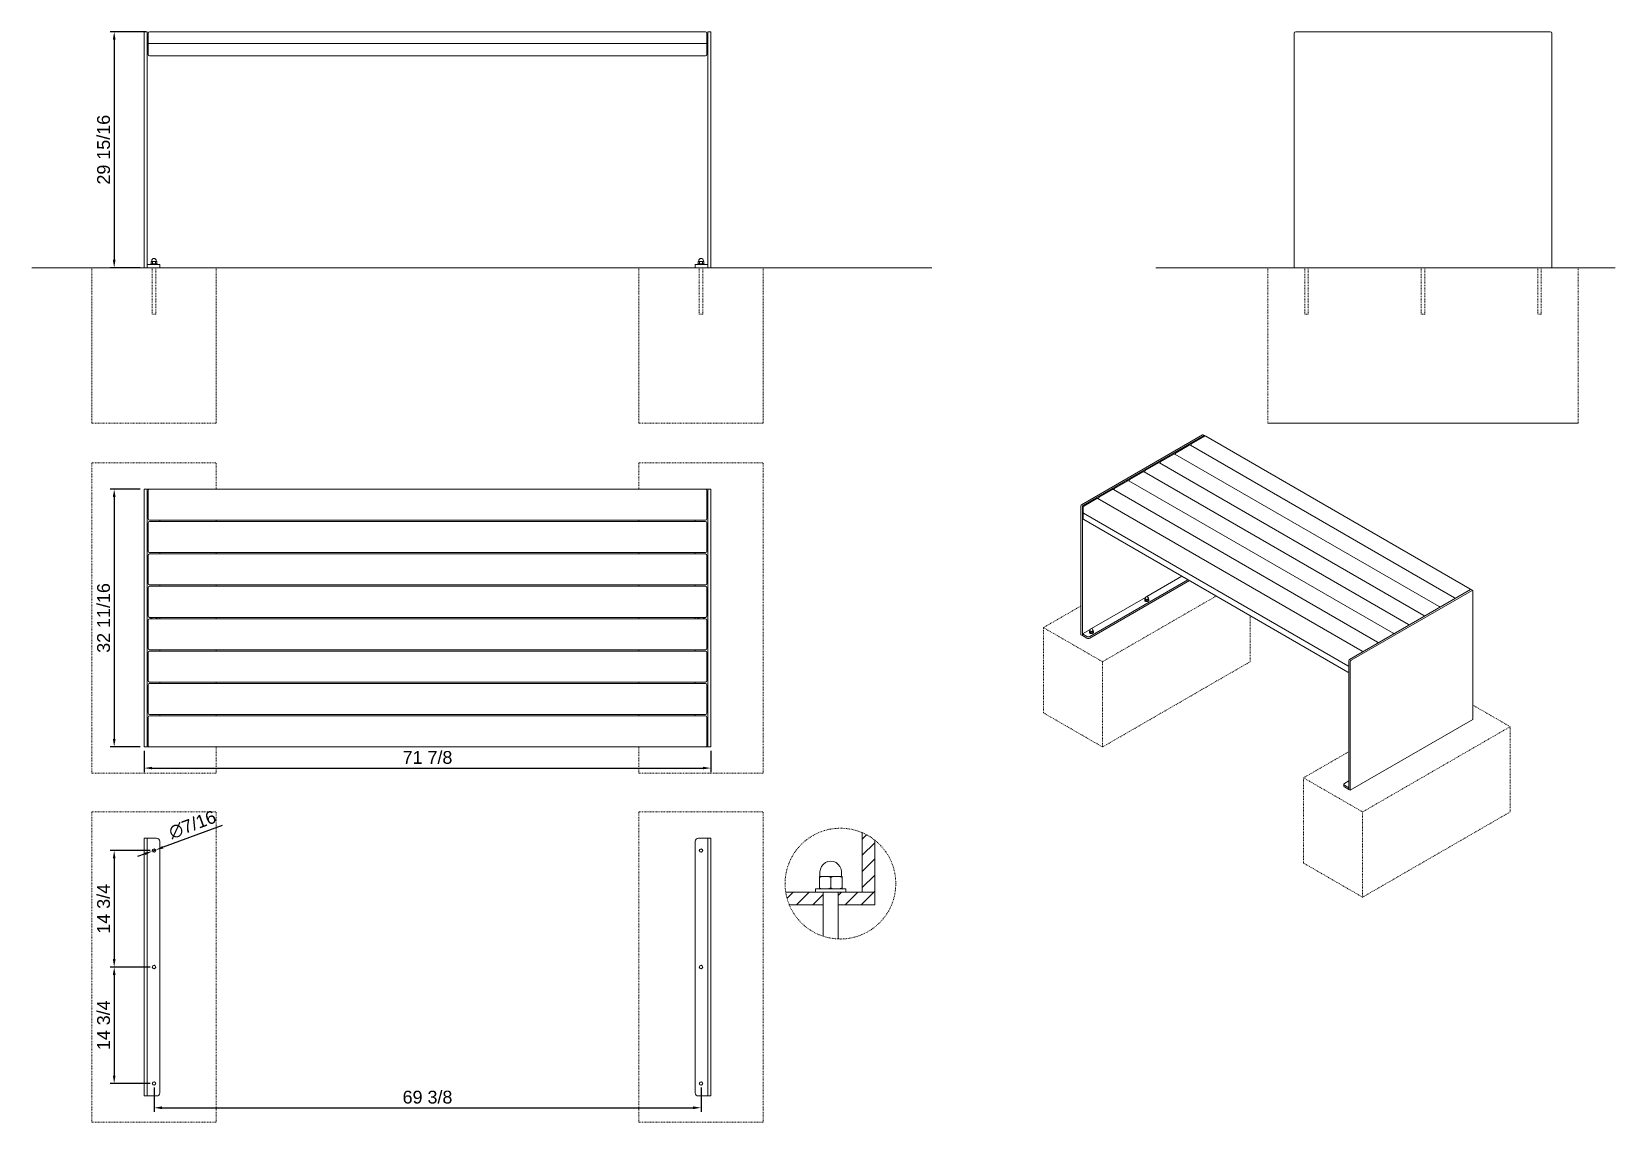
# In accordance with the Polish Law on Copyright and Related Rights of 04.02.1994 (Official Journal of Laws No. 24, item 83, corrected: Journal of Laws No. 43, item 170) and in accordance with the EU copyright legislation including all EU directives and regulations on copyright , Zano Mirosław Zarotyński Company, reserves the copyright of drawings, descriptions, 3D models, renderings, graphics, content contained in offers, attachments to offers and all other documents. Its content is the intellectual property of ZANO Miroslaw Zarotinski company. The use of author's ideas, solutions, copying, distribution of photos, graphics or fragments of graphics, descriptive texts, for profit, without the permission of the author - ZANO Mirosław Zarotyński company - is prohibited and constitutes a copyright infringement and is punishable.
# Model space of a CAD drawing. Header units: inches. Extents: x -6 to 195, y 4 to 143.
import ezdxf

# ---------------------------------------------------------------- set-up
doc = ezdxf.new("R2010")
doc.units = ezdxf.units.IN
doc.linetypes.add('HIDDEN', pattern=[1.905, 1.27, -0.635])
for name, color, linetype, lineweight in [('ZANO_R', 7, 'Continuous', 0), ('ZANO_R_przerywana', 250, 'HIDDEN', 0), ('ZANO_W', 1, 'Continuous', 0)]:
    doc.layers.add(name, color=color, linetype=linetype, lineweight=lineweight)
doc.styles.get("Standard").update_dxf_attribs({"font": 'arial.ttf'})
doc.dimstyles.new('amerykanie', dxfattribs={"dimtxt": 50, "dimasz": 50, "dimexe": 0.5, "dimexo": 0.5, "dimgap": 1, "dimtad": 1, "dimdec": 0, "dimzin": 0, "dimlunit": 5, "dimtxsty": 'Standard', "dimcen": 0.09, "dimclrd": 1, "dimclre": 1, "dimclrt": 1, "dimazin": 0, "dimtfac": 1, "dimtdec": 0, "dimtmove": 0, "dimatfit": 3, "dimfxl": 1, "dimtzin": 0, "dimarcsym": 1})

# ---------------------------------------------------------------- blocks, each defined once
blk = doc.blocks.new('*D348')
at = {"layer": 'ZANO_W', "color": 1, "lineweight": -2}
for p, q in [((8.82, 142.65), (4.32, 142.65)), ((4.82, 141.65), (4.82, 113.73)), ((8.13, 112.73), (4.32, 112.73))]:
    blk.add_line(p, q, dxfattribs=at)
at = {"layer": 'ZANO_W', "color": 1}
for points in [[(4.99, 141.65), (4.65, 141.65), (4.82, 142.65)], [(4.65, 113.73), (4.99, 113.73), (4.82, 112.73)]]:
    blk.add_solid(points, dxfattribs=at)
at = {"layer": 'ZANO_W', "color": 1, "insert": (3.48, 127.69), "char_height": 1.625, "attachment_point": 5, "rotation": 90}
blk.add_mtext('29 15/16', dxfattribs=at)
blk = doc.blocks.new('*D349')
at = {"layer": 'ZANO_W', "color": 1, "lineweight": -2}
for p, q in [((8.13, 84.67), (4.32, 84.67)), ((4.82, 83.67), (4.82, 52.99)), ((8.13, 51.99), (4.32, 51.99))]:
    blk.add_line(p, q, dxfattribs=at)
at = {"layer": 'ZANO_W', "color": 1}
for points in [[(4.99, 83.67), (4.65, 83.67), (4.82, 84.67)], [(4.65, 52.99), (4.99, 52.99), (4.82, 51.99)]]:
    blk.add_solid(points, dxfattribs=at)
at = {"layer": 'ZANO_W', "color": 1, "insert": (3.48, 68.33), "char_height": 1.625, "attachment_point": 5, "rotation": 90}
blk.add_mtext('32 11/16', dxfattribs=at)
blk = doc.blocks.new('*D350')
at = {"layer": 'ZANO_W', "color": 1, "lineweight": -2}
for p, q in [((9.37, 38.84), (4.32, 38.84)), ((4.82, 37.84), (4.82, 25.08)), ((9.37, 24.08), (4.32, 24.08))]:
    blk.add_line(p, q, dxfattribs=at)
at = {"layer": 'ZANO_W', "color": 1}
for points in [[(4.99, 37.84), (4.65, 37.84), (4.82, 38.84)], [(4.65, 25.08), (4.99, 25.08), (4.82, 24.08)]]:
    blk.add_solid(points, dxfattribs=at)
at = {"layer": 'ZANO_W', "color": 1, "insert": (3.48, 31.46), "char_height": 1.625, "attachment_point": 5, "rotation": 90}
blk.add_mtext('14 3/4', dxfattribs=at)
blk = doc.blocks.new('*D351')
at = {"layer": 'ZANO_W', "color": 1, "lineweight": -2}
for p, q in [((9.37, 24.08), (4.32, 24.08)), ((4.82, 23.08), (4.82, 10.32)), ((9.37, 9.32), (4.32, 9.32))]:
    blk.add_line(p, q, dxfattribs=at)
at = {"layer": 'ZANO_W', "color": 1}
for points in [[(4.99, 23.08), (4.65, 23.08), (4.82, 24.08)], [(4.65, 10.32), (4.99, 10.32), (4.82, 9.32)]]:
    blk.add_solid(points, dxfattribs=at)
at = {"layer": 'ZANO_W', "color": 1, "insert": (3.48, 16.7), "char_height": 1.625, "attachment_point": 5, "rotation": 90}
blk.add_mtext('14 3/4', dxfattribs=at)
blk = doc.blocks.new('*D352')
at = {"layer": 'ZANO_W', "color": 1, "lineweight": -2}
for p, q in [((9.87, 8.82), (9.87, 5.74)), ((79.24, 8.82), (79.24, 5.74)), ((10.87, 6.24), (78.24, 6.24))]:
    blk.add_line(p, q, dxfattribs=at)
at = {"layer": 'ZANO_W', "color": 1}
for points in [[(10.87, 6.41), (10.87, 6.07), (9.87, 6.24)], [(78.24, 6.07), (78.24, 6.41), (79.24, 6.24)]]:
    blk.add_solid(points, dxfattribs=at)
at = {"layer": 'ZANO_W', "color": 1, "insert": (44.55, 7.58), "char_height": 1.625, "attachment_point": 5}
blk.add_mtext('69 3/8', dxfattribs=at)
blk = doc.blocks.new('*D353')
at = {"layer": 'ZANO_W', "color": 1, "lineweight": -2}
for p, q in [((18.5, 42.04), (11.01, 39.27)), ((8.73, 38.42), (7.79, 38.08)), ((9.66, 38.77), (10.07, 38.92))]:
    blk.add_line(p, q, dxfattribs=at)
at = {"layer": 'ZANO_W', "color": 1}
for points in [[(8.78, 38.27), (8.67, 38.58), (9.66, 38.77)], [(10.95, 39.42), (11.07, 39.11), (10.07, 38.92)]]:
    blk.add_solid(points, dxfattribs=at)
at = {"layer": 'ZANO_W', "color": 1, "insert": (14.75, 42.12), "char_height": 1.625, "attachment_point": 5, "rotation": 20.3196}
blk.add_mtext('∅7/16', dxfattribs=at)
blk = doc.blocks.new('*D354')
at = {"layer": 'ZANO_W', "color": 1, "lineweight": -2}
for p, q in [((8.63, 51.49), (8.63, 48.8)), ((80.48, 51.49), (80.48, 48.8)), ((9.63, 49.3), (79.48, 49.3))]:
    blk.add_line(p, q, dxfattribs=at)
at = {"layer": 'ZANO_W', "color": 1}
for points in [[(9.63, 49.47), (9.63, 49.14), (8.63, 49.3)], [(79.48, 49.14), (79.48, 49.47), (80.48, 49.3)]]:
    blk.add_solid(points, dxfattribs=at)
at = {"layer": 'ZANO_W', "color": 1, "insert": (44.55, 50.64), "char_height": 1.625, "attachment_point": 5}
blk.add_mtext('71 7/8', dxfattribs=at)

msp = doc.modelspace()

# ---------------------------------------------------------------- linework, layer by layer
at = {"layer": 'ZANO_R'}
for p, q in [((8.62747, 142.65125), (8.62747, 142.4544)), ((9.02117, 142.65125), (8.62747, 142.65125)), ((9.02117, 142.4544), (9.02117, 142.65125)), ((9.31645, 142.65125), (79.7889, 142.65125)), ((80.08417, 142.65125), (80.47787, 142.65125)), ((80.08417, 142.4544), (80.08417, 142.65125)), ((80.47787, 142.65125), (80.47787, 142.4544)), ((154.64781, 142.65125), (186.93128, 142.65125)), ((8.62747, 112.72999), (8.62747, 142.4544)), ((9.02117, 112.72999), (9.02117, 142.4544)), ((9.1196, 141.15519), (9.1196, 142.4544)), ((9.1196, 139.77724), (9.1196, 141.15519)), ((9.1196, 141.15519), (9.31645, 141.15519)), ((79.7889, 141.15519), (9.31645, 141.15519)), ((79.7889, 141.15519), (79.98574, 141.15519)), ((79.98574, 142.4544), (79.98574, 141.15519)), ((79.98574, 141.15519), (79.98574, 139.77724)), ((80.08417, 112.72999), (80.08417, 142.4544)), ((80.47787, 112.72999), (80.47787, 142.4544)), ((154.45096, 112.72999), (154.45096, 142.4544)), ((187.12813, 112.72999), (187.12813, 142.4544)), ((79.7889, 139.58039), (9.31645, 139.58039)), ((108.49944, 112.72999), (-5.64557, 112.72999)), ((1.99361, 112.72999), (17.74165, 112.72999)), ((1.99361, 112.72999), (17.74165, 112.72999)), ((9.02117, 113.12369), (10.20227, 113.12369)), ((9.02117, 113.12369), (9.02117, 112.72999)), ((9.47393, 113.20243), (9.47393, 113.12369)), ((9.47393, 113.20243), (10.26133, 113.20243)), ((9.55267, 113.51739), (9.50394, 113.48926)), ((9.50394, 113.48926), (9.50394, 113.23056)), ((9.50394, 113.23056), (9.55267, 113.20243)), ((9.55267, 113.51739), (9.59486, 113.51739)), ((9.57235, 113.61582), (9.57235, 113.52724)), ((9.86763, 113.51739), (9.59486, 113.51739)), ((10.08416, 112.72999), (9.65109, 112.72999)), ((10.08416, 112.72999), (9.65109, 112.72999)), ((10.08416, 112.72999), (9.65109, 112.72999)), ((9.68579, 113.48926), (9.68579, 113.23056)), ((9.86763, 113.51739), (10.14039, 113.51739)), ((10.04947, 113.48926), (10.04947, 113.23056)), ((10.14039, 113.51739), (10.18259, 113.51739)), ((10.1629, 113.52724), (10.1629, 113.61582)), ((10.23131, 113.48926), (10.18259, 113.51739)), ((10.18259, 113.20243), (10.23131, 113.23056)), ((10.20227, 113.12369), (10.59598, 113.12369)), ((10.23131, 113.48926), (10.23131, 113.23056)), ((10.26133, 113.12369), (10.26133, 113.20243)), ((10.59598, 113.12369), (10.59598, 112.72999)), ((71.36369, 112.72999), (87.11173, 112.72999)), ((71.36369, 112.72999), (87.11173, 112.72999)), ((78.50937, 113.12369), (78.50937, 112.72999)), ((78.90307, 113.12369), (78.50937, 113.12369)), ((78.84401, 113.20243), (78.84401, 113.12369)), ((78.84401, 113.20243), (79.63141, 113.20243)), ((78.92275, 113.51739), (78.87403, 113.48926)), ((78.87403, 113.48926), (78.87403, 113.23056)), ((78.87403, 113.23056), (78.92275, 113.20243)), ((80.08417, 113.12369), (78.90307, 113.12369)), ((78.92275, 113.51739), (78.96494, 113.51739)), ((78.94244, 113.61582), (78.94244, 113.52724)), ((79.23771, 113.51739), (78.96494, 113.51739)), ((79.45425, 112.72999), (79.02118, 112.72999)), ((79.45425, 112.72999), (79.02118, 112.72999)), ((79.45425, 112.72999), (79.02118, 112.72999)), ((79.05587, 113.48926), (79.05587, 113.23056)), ((79.23771, 113.51739), (79.51047, 113.51739)), ((79.41955, 113.48926), (79.41955, 113.23056)), ((79.51047, 113.51739), (79.55267, 113.51739)), ((79.53299, 113.52724), (79.53299, 113.61582)), ((79.6014, 113.48926), (79.55267, 113.51739)), ((79.55267, 113.20243), (79.6014, 113.23056)), ((79.6014, 113.48926), (79.6014, 113.23056)), ((79.63141, 113.12369), (79.63141, 113.20243)), ((80.08417, 113.12369), (80.08417, 112.72999)), ((136.89961, 112.72999), (195.18336, 112.72999)), ((190.47458, 112.72999), (151.1045, 112.72999)), ((190.47458, 112.72999), (151.1045, 112.72999)), ((155.80923, 112.72999), (156.2423, 112.72999)), ((170.57301, 112.72999), (171.00608, 112.72999)), ((185.33679, 112.72999), (185.76986, 112.72999)), ((151.1045, 93.04495), (190.47458, 93.04495)), ((142.85054, 91.54922), (127.50073, 82.68797)), ((143.03774, 91.44116), (127.68792, 82.5799)), ((143.11195, 91.36667), (141.42722, 90.39409)), ((143.10391, 91.44771), (142.91672, 91.55578)), ((143.13133, 91.37585), (143.13133, 91.38711)), ((176.75183, 72.02319), (143.24431, 91.36667)), ((139.20765, 89.11276), (137.52291, 88.14018)), ((172.84752, 69.76928), (139.34, 89.11276)), ((139.40888, 89.1525), (139.40888, 89.073)), ((141.1598, 90.23971), (139.47507, 89.26713)), ((174.79967, 70.89623), (141.29216, 90.23971)), ((141.36103, 90.27945), (141.36103, 90.19995)), ((135.30334, 86.85885), (133.6186, 85.88627)), ((168.94321, 67.51537), (135.43569, 86.85885)), ((135.50457, 86.89859), (135.50457, 86.81909)), ((137.25549, 87.9858), (135.57076, 87.01323)), ((170.89537, 68.64232), (137.38785, 87.9858)), ((137.45672, 88.02554), (137.45672, 87.94604)), ((8.62747, 84.46733), (8.62747, 84.66418)), ((8.62747, 84.66418), (9.02117, 84.66418)), ((8.62747, 84.46733), (8.62747, 52.18386)), ((9.02117, 84.66418), (9.31645, 84.66418)), ((9.02117, 84.66418), (9.02117, 84.46733)), ((9.02117, 84.46733), (9.02117, 52.18386)), ((9.1196, 80.92402), (9.1196, 84.46733)), ((9.31645, 84.66418), (79.7889, 84.66418)), ((80.08417, 84.66418), (79.7889, 84.66418)), ((79.98574, 84.46733), (79.98574, 80.92402)), ((80.47787, 84.66418), (80.08417, 84.66418)), ((80.08417, 84.66418), (80.08417, 84.46733)), ((80.08417, 52.18386), (80.08417, 84.46733)), ((80.47787, 84.46733), (80.47787, 84.66418)), ((80.47787, 52.18386), (80.47787, 84.46733)), ((131.39903, 84.60494), (129.71429, 83.63236)), ((165.03891, 65.26146), (131.53139, 84.60494)), ((131.60026, 84.64468), (131.60026, 84.56518)), ((133.35118, 85.73189), (131.66645, 84.75932)), ((166.99106, 66.38841), (133.48354, 85.73189)), ((133.55242, 85.77164), (133.55242, 85.69213)), ((127.40713, 66.20552), (127.40713, 82.52585)), ((127.59433, 66.09745), (127.59433, 82.41779)), ((127.69595, 82.39077), (127.69595, 81.67743)), ((129.44688, 83.47798), (127.76214, 82.50541)), ((163.08675, 64.13451), (129.57923, 83.47799)), ((129.64811, 83.51773), (129.64811, 83.43822)), ((9.1196, 76.81828), (9.1196, 80.36159)), ((79.7889, 80.72717), (9.31645, 80.72717)), ((9.31645, 80.55844), (79.7889, 80.55844)), ((10.59598, 80.55844), (10.59598, 80.72717)), ((17.74165, 80.55844), (17.74165, 80.72717)), ((71.36369, 80.55844), (71.36369, 80.72717)), ((78.50937, 80.72717), (78.50937, 80.55844)), ((79.98574, 80.36159), (79.98574, 76.81828)), ((127.69595, 81.67743), (127.69595, 80.92086)), ((161.24224, 62.27992), (127.73472, 81.6234)), ((127.76214, 80.80623), (161.26966, 61.46275)), ((79.7889, 76.62143), (9.31645, 76.62143)), ((9.31645, 76.4527), (79.7889, 76.4527)), ((10.59598, 76.4527), (10.59598, 76.62143)), ((17.74165, 76.4527), (17.74165, 76.62143)), ((71.36369, 76.4527), (71.36369, 76.62143)), ((78.50937, 76.62143), (78.50937, 76.4527)), ((9.1196, 72.71255), (9.1196, 76.25585)), ((79.98574, 76.25585), (79.98574, 72.71255)), ((79.7889, 72.5157), (9.31645, 72.5157)), ((9.31645, 72.34697), (79.7889, 72.34697)), ((10.59598, 72.34697), (10.59598, 72.5157)), ((17.74165, 72.34697), (17.74165, 72.5157)), ((71.36369, 72.34697), (71.36369, 72.5157)), ((78.50937, 72.5157), (78.50937, 72.34697)), ((128.53029, 65.98943), (140.97933, 73.1761)), ((128.53029, 65.77326), (141.16656, 73.06802)), ((140.23056, 73.60836), (135.77215, 71.03457)), ((9.1196, 68.60681), (9.1196, 72.15012)), ((79.98574, 72.15012), (79.98574, 68.60681)), ((135.59003, 70.92944), (128.75242, 66.98217)), ((135.50056, 70.60917), (135.50056, 70.56594)), ((135.52908, 70.73012), (135.52908, 70.58808)), ((135.56675, 70.82514), (135.56073, 70.81375)), ((135.56675, 70.82465), (135.56073, 70.81375)), ((135.56675, 70.83614), (135.56675, 70.78751)), ((135.702, 70.63029), (135.702, 70.48825)), ((135.93822, 70.66683), (135.93822, 70.52479)), ((135.96384, 70.78751), (135.96384, 70.83614)), ((136.00151, 70.8032), (136.00151, 70.66116)), ((136.03003, 70.56594), (136.03003, 70.60917)), ((161.47623, 63.07433), (176.82604, 71.93559)), ((161.66342, 62.96626), (177.01324, 71.82752)), ((177.07941, 71.83408), (176.89222, 71.94214)), ((177.10683, 55.45314), (177.10683, 71.77347)), ((79.7889, 68.40996), (9.31645, 68.40996)), ((10.59598, 68.24123), (10.59598, 68.40996)), ((17.74165, 68.24123), (17.74165, 68.40996)), ((71.36369, 68.24123), (71.36369, 68.40996)), ((78.50937, 68.40996), (78.50937, 68.24123)), ((9.1196, 64.50107), (9.1196, 68.04438)), ((9.31645, 68.24123), (79.7889, 68.24123)), ((79.98574, 68.04438), (79.98574, 64.50107)), ((128.5703, 66.87703), (127.59433, 66.31362)), ((127.59433, 66.31362), (128.15591, 65.98942)), ((127.59433, 66.31362), (127.59433, 66.09745)), ((128.48083, 66.55677), (128.48083, 66.51354)), ((128.50935, 66.67772), (128.50935, 66.53568)), ((128.54702, 66.77273), (128.541, 66.76134)), ((128.54702, 66.77224), (128.541, 66.76134)), ((128.54702, 66.78374), (128.54702, 66.7351)), ((128.68227, 66.57789), (128.68227, 66.43585)), ((128.91849, 66.61443), (128.91849, 66.47239)), ((128.94411, 66.7351), (128.94411, 66.78374)), ((128.98178, 66.75079), (128.98178, 66.60875)), ((129.01029, 66.51354), (129.01029, 66.55677)), ((79.7889, 64.30422), (9.31645, 64.30422)), ((10.59598, 64.13549), (10.59598, 64.30422)), ((17.74165, 64.13549), (17.74165, 64.30422)), ((71.36369, 64.13549), (71.36369, 64.30422)), ((78.50937, 64.30422), (78.50937, 64.13549)), ((127.59433, 66.09745), (127.40713, 66.20552)), ((127.59433, 66.09745), (128.15591, 65.77326)), ((9.1196, 60.39533), (9.1196, 63.93864)), ((9.31645, 64.13549), (79.7889, 64.13549)), ((79.98574, 63.93864), (79.98574, 60.39533)), ((161.38263, 46.59188), (161.38263, 62.91221)), ((161.56983, 46.48382), (161.56983, 62.80415)), ((9.1196, 56.2896), (9.1196, 59.8329)), ((79.7889, 60.19848), (9.31645, 60.19848)), ((9.31645, 60.02975), (79.7889, 60.02975)), ((10.59598, 60.02975), (10.59598, 60.19848)), ((17.74165, 60.02975), (17.74165, 60.19848)), ((71.36369, 60.02975), (71.36369, 60.19848)), ((78.50937, 60.19848), (78.50937, 60.02975)), ((79.98574, 59.8329), (79.98574, 56.2896)), ((9.1196, 52.18386), (9.1196, 55.72717)), ((79.7889, 56.09274), (9.31645, 56.09274)), ((9.31645, 55.92402), (79.7889, 55.92402)), ((10.59598, 55.92402), (10.59598, 56.09274)), ((17.74165, 55.92402), (17.74165, 56.09274)), ((71.36369, 55.92402), (71.36369, 56.09274)), ((78.50937, 56.09274), (78.50937, 55.92402)), ((79.98574, 55.72717), (79.98574, 52.18386)), ((177.10683, 55.45314), (161.56983, 46.48382)), ((8.62747, 52.18386), (8.62747, 51.98701)), ((8.62747, 51.98701), (9.02117, 51.98701)), ((9.02117, 51.98701), (9.02117, 52.18386)), ((9.02117, 51.98701), (9.31645, 51.98701)), ((79.7889, 51.98701), (9.31645, 51.98701)), ((80.08417, 51.98701), (79.7889, 51.98701)), ((80.08417, 51.98701), (80.08417, 52.18386)), ((80.47787, 51.98701), (80.08417, 51.98701)), ((80.47787, 52.18386), (80.47787, 51.98701)), ((160.74352, 47.2403), (160.74352, 47.02414)), ((161.38264, 47.67256), (160.82106, 47.34836)), ((161.38263, 46.80804), (160.82106, 47.13223)), ((161.38263, 46.59188), (160.82106, 46.91607)), ((161.38263, 46.80804), (161.38263, 46.59188)), ((161.38263, 46.59188), (161.56983, 46.48382)), ((8.62747, 40.41971), (9.02117, 40.41971)), ((8.62747, 40.41971), (8.62747, 7.74254)), ((9.02117, 40.41971), (10.20227, 40.41971)), ((9.02117, 7.74254), (9.02117, 40.41971)), ((78.90307, 40.41971), (80.08417, 40.41971)), ((80.08417, 40.41971), (80.08417, 7.74254)), ((80.08417, 40.41971), (80.47787, 40.41971)), ((80.47787, 7.74254), (80.47787, 40.41971)), ((99.67679, 41.1153), (99.67679, 33.5793)), ((99.67679, 40.29289), (100.23233, 40.84843)), ((10.59598, 40.02601), (10.59598, 8.13624)), ((78.50937, 8.13624), (78.50937, 40.02601)), ((99.67679, 38.24263), (101.27495, 39.84079)), ((101.27495, 40.16445), (101.27495, 33.5793)), ((99.67679, 36.19237), (101.27495, 37.79052)), ((94.24307, 35.44853), (94.24307, 35.577)), ((94.96223, 35.577), (94.24307, 35.577)), ((94.24307, 35.44853), (94.5954, 35.54174)), ((94.24307, 35.44853), (94.24307, 34.10731)), ((94.32298, 36.13635), (94.32298, 35.61695)), ((94.5954, 35.54174), (94.96223, 35.577)), ((96.40057, 35.577), (94.96223, 35.577)), ((95.68141, 35.44853), (96.03374, 35.54174)), ((95.68141, 35.44853), (95.68141, 34.10731)), ((96.03374, 35.54174), (96.40057, 35.577)), ((97.11975, 35.577), (96.40057, 35.577)), ((97.03984, 35.61695), (97.03984, 36.13635)), ((97.11975, 35.44853), (97.11975, 35.577)), ((97.11975, 35.44853), (97.11975, 34.10731)), ((99.67679, 34.1421), (101.27495, 35.74026)), ((89.97496, 33.58289), (94.72251, 33.5793)), ((90.1404, 32.80677), (90.91634, 33.58271)), ((91.36505, 31.98115), (92.96478, 33.58088)), ((93.41531, 31.98115), (94.72251, 33.28835)), ((93.76362, 33.97884), (93.76362, 33.5793)), ((97.59919, 33.97884), (93.76362, 33.97884)), ((97.59919, 33.5793), (93.76362, 33.5793)), ((94.24307, 33.97884), (94.24307, 34.10731)), ((94.72251, 31.98115), (94.72251, 33.5793)), ((94.72251, 33.5793), (94.72251, 27.98438)), ((95.32907, 34.0141), (94.96223, 33.97884)), ((95.68141, 34.10731), (95.32907, 34.0141)), ((96.7674, 34.0141), (96.40057, 33.97884)), ((96.6403, 31.98115), (96.6403, 33.5793)), ((96.6403, 33.5793), (101.27495, 33.5793)), ((96.6403, 33.5793), (96.6403, 27.63845)), ((96.6403, 33.15587), (97.06373, 33.5793)), ((97.11975, 34.10731), (96.7674, 34.0141)), ((97.11975, 33.97884), (97.11975, 34.10731)), ((97.51584, 31.98115), (99.11399, 33.5793)), ((97.59919, 33.5793), (97.59919, 33.97884)), ((99.5661, 31.98115), (101.16426, 33.5793)), ((101.27495, 33.5793), (99.67679, 33.5793)), ((101.16426, 33.5793), (101.27495, 33.68999)), ((94.72251, 31.98115), (90.39073, 31.98115)), ((101.27495, 31.98115), (96.6403, 31.98115)), ((9.02117, 7.74254), (8.62747, 7.74254)), ((10.20227, 7.74254), (9.02117, 7.74254)), ((80.08417, 7.74254), (78.90307, 7.74254)), ((80.47787, 7.74254), (80.08417, 7.74254))]:
    msp.add_line(p, q, dxfattribs=at)
at = {"layer": 'ZANO_R', "flags": 128}
for points in [[(9.50394, 113.48926), (9.54849, 113.50967), (9.59486, 113.51739)], [(9.68579, 113.23056), (9.64124, 113.21016), (9.59486, 113.20243)], [(9.68579, 113.48926), (9.82082, 113.5154), (9.86763, 113.51739)], [(9.86763, 113.20243), (9.82082, 113.20443), (9.68579, 113.23056)], [(9.86763, 113.51739), (10.00682, 113.50043), (10.04947, 113.48926)], [(10.04947, 113.23056), (10.00682, 113.2194), (9.86763, 113.20243)], [(10.04947, 113.48926), (10.09402, 113.50967), (10.14039, 113.51739)], [(10.23131, 113.23056), (10.18677, 113.21016), (10.14039, 113.20243)], [(78.87403, 113.48926), (78.91857, 113.50967), (78.96494, 113.51739)], [(79.05587, 113.23056), (79.01132, 113.21016), (78.96494, 113.20243)], [(79.05587, 113.48926), (79.19091, 113.5154), (79.23771, 113.51739)], [(79.23771, 113.20243), (79.19091, 113.20443), (79.05587, 113.23056)], [(79.23771, 113.51739), (79.3769, 113.50043), (79.41955, 113.48926)], [(79.41955, 113.23056), (79.3769, 113.2194), (79.23771, 113.20243)], [(79.41955, 113.48926), (79.4641, 113.50967), (79.51047, 113.51739)], [(79.6014, 113.23056), (79.55685, 113.21016), (79.51047, 113.20243)], [(135.50056, 70.56594), (135.50146, 70.55336), (135.51035, 70.52477), (135.52846, 70.49766), (135.55512, 70.47302), (135.58939, 70.45173), (135.63001, 70.43458), (135.67551, 70.42217), (135.72427, 70.41496), (135.77451, 70.41321), (135.82441, 70.41697), (135.87218, 70.42612), (135.91608, 70.44033), (135.95453, 70.45907), (135.98615, 70.48168), (136.00978, 70.50733)], [(135.52894, 70.67801), (135.51226, 70.6541), (135.50211, 70.62565), (135.50146, 70.5966), (135.51035, 70.568), (135.52846, 70.54089), (135.55512, 70.51625), (135.58939, 70.49497), (135.63001, 70.47781), (135.67551, 70.4654), (135.72427, 70.45819), (135.77451, 70.45644), (135.82441, 70.46021), (135.87218, 70.46936), (135.91608, 70.48356), (135.95453, 70.5023), (135.98615, 70.52491), (136.00978, 70.55056), (136.00978, 70.55056)], [(135.52908, 70.73012), (135.59329, 70.7074), (135.61554, 70.69565)], [(135.61554, 70.52272), (135.59329, 70.53667), (135.52908, 70.58808)], [(135.96384, 70.81194), (135.96858, 70.79809), (135.96978, 70.77249), (135.96143, 70.74734), (135.94389, 70.72381), (135.91801, 70.70301), (135.88499, 70.68591), (135.84637, 70.6733), (135.80396, 70.66579), (135.75974, 70.66371), (135.71578, 70.66717), (135.67414, 70.676), (135.63676, 70.68979), (135.60539, 70.7079), (135.58149, 70.72948), (135.56619, 70.75352), (135.56021, 70.7789), (135.5638, 70.80442), (135.56675, 70.81194)], [(135.56675, 70.78751), (135.56682, 70.7844), (135.57262, 70.75985), (135.58742, 70.73658), (135.61054, 70.7157), (135.6409, 70.69817), (135.67708, 70.68482), (135.71738, 70.67628), (135.75992, 70.67293), (135.80271, 70.67494), (135.84375, 70.68222), (135.88113, 70.69441), (135.91309, 70.71097), (135.93813, 70.7311), (135.9551, 70.75386), (135.96319, 70.77821), (135.96384, 70.78751)], [(135.61554, 70.69565), (135.68172, 70.64813), (135.702, 70.63029)], [(135.702, 70.48825), (135.68172, 70.49383), (135.61554, 70.52272)], [(135.702, 70.63029), (135.75987, 70.65045), (135.82011, 70.66401)], [(135.93822, 70.52479), (135.88035, 70.50464), (135.82011, 70.49108)], [(135.93822, 70.66683), (135.95372, 70.71144), (135.96986, 70.75046)], [(135.96384, 70.83352), (135.98123, 70.82103), (136.00151, 70.8032)], [(136.00151, 70.66116), (135.986, 70.61655), (135.96986, 70.57753)], [(9.55265, 68.40996), (9.5461, 68.39862), (9.50394, 68.32559)], [(9.50394, 68.32559), (9.54849, 68.24844), (9.55265, 68.24123)], [(10.23131, 68.32559), (10.18677, 68.40275), (10.18261, 68.40996)], [(10.18261, 68.24123), (10.18915, 68.25257), (10.23131, 68.32559)], [(78.92273, 68.40996), (78.91619, 68.39862), (78.87403, 68.32559)], [(78.87403, 68.32559), (78.91857, 68.24844), (78.92273, 68.24123)], [(79.6014, 68.32559), (79.55685, 68.40275), (79.55269, 68.40996)], [(79.55269, 68.24123), (79.55924, 68.25257), (79.6014, 68.32559)], [(128.48083, 66.51354), (128.48173, 66.50096), (128.49062, 66.47236), (128.50873, 66.44525), (128.53539, 66.42061), (128.56966, 66.39933), (128.61028, 66.38217), (128.65578, 66.36977), (128.70454, 66.36256), (128.75477, 66.3608), (128.80468, 66.36457), (128.85245, 66.37372), (128.89635, 66.38792), (128.9348, 66.40667), (128.96642, 66.42927), (128.99005, 66.45493)], [(128.50921, 66.6256), (128.49253, 66.6017), (128.48238, 66.57324), (128.48173, 66.54419), (128.49062, 66.51559), (128.50873, 66.48848), (128.53539, 66.46384), (128.56966, 66.44256), (128.61028, 66.42541), (128.65578, 66.413), (128.70454, 66.40579), (128.75477, 66.40404), (128.80468, 66.4078), (128.85245, 66.41695), (128.89635, 66.43116), (128.9348, 66.4499), (128.96642, 66.4725), (128.99005, 66.49816), (128.99005, 66.49816)], [(128.50935, 66.67772), (128.57355, 66.655), (128.59581, 66.64325)], [(128.59581, 66.47032), (128.57355, 66.48426), (128.50935, 66.53568)], [(128.94411, 66.75954), (128.94885, 66.74569), (128.95005, 66.72009), (128.94169, 66.69493), (128.92416, 66.67141), (128.89828, 66.65061), (128.86526, 66.6335), (128.82664, 66.6209), (128.78423, 66.61338), (128.74001, 66.6113), (128.69605, 66.61476), (128.65441, 66.62359), (128.61702, 66.63739), (128.58565, 66.6555), (128.56176, 66.67707), (128.54646, 66.70112), (128.54047, 66.72649), (128.54407, 66.75202), (128.54702, 66.75954)], [(128.54702, 66.7351), (128.54709, 66.732), (128.55289, 66.70744), (128.56769, 66.68418), (128.59081, 66.66329), (128.62117, 66.64577), (128.65735, 66.63242), (128.69765, 66.62387), (128.74019, 66.62053), (128.78298, 66.62254), (128.82402, 66.62981), (128.8614, 66.64201), (128.89335, 66.65856), (128.9184, 66.67869), (128.93537, 66.70146), (128.94346, 66.7258), (128.94411, 66.7351)], [(128.59581, 66.64325), (128.66199, 66.59573), (128.68227, 66.57789)], [(128.68227, 66.43585), (128.66199, 66.44143), (128.59581, 66.47032)], [(128.68227, 66.57789), (128.74013, 66.59805), (128.80038, 66.6116)], [(128.91849, 66.47239), (128.86062, 66.45223), (128.80038, 66.43867)], [(128.91849, 66.61443), (128.93399, 66.65904), (128.95013, 66.69806)], [(128.94411, 66.78112), (128.9615, 66.76863), (128.98178, 66.75079)], [(128.98178, 66.60875), (128.96627, 66.56414), (128.95013, 66.52512)], [(160.82106, 47.13223), (160.78813, 47.15539), (160.76367, 47.18182), (160.74861, 47.21048), (160.74352, 47.2403), (160.7486, 47.27012), (160.76367, 47.29878), (160.78813, 47.3252), (160.82106, 47.34836)]]:
    msp.add_lwpolyline(points, dxfattribs=at)
at = {"layer": 'ZANO_R'}
msp.add_lwpolyline([(101.27495, 33.5793), (101.27495, 31.98115)], dxfattribs=at)
for centre, radius in [((9.86763, 38.8449), 0.21654), ((9.86763, 38.8449), 0.19685), ((79.23771, 38.8449), 0.21654), ((79.23771, 38.8449), 0.19685), ((9.86763, 24.08112), 0.21654), ((9.86763, 24.08112), 0.19685), ((79.23771, 24.08112), 0.21654), ((79.23771, 24.08112), 0.19685), ((9.86763, 9.31734), 0.21654), ((9.86763, 9.31734), 0.19685), ((79.23771, 9.31734), 0.21654), ((79.23771, 9.31734), 0.19685)]:
    msp.add_circle(centre, radius, dxfattribs=at)
for centre, radius, start, end in [((9.31645, 142.4544), 0.19685, 90, 180), ((79.78889, 142.4544), 0.19685, 0, 90), ((154.64781, 142.4544), 0.19685, 90, 180), ((186.93128, 142.4544), 0.19685, 0, 90), ((9.31645, 139.77724), 0.19685, 180, 270), ((79.78889, 139.77724), 0.19685, 270, 0), ((9.59865, 113.37566), 0.17326, 236.8665857, 268.7484778), ((9.56251, 113.52724), 0.00984, 270, 0), ((9.86763, 113.61582), 0.29528, 0, 180), ((9.59112, 113.3443), 0.17314, 56.8544239, 88.7610572), ((10.14418, 113.37566), 0.17326, 236.8665857, 268.7484778), ((10.13665, 113.3443), 0.17314, 56.8544239, 88.7610572), ((10.17275, 113.52724), 0.00984, 180, 270), ((78.96874, 113.37568), 0.17329, 236.8689324, 268.7452959), ((78.93259, 113.52724), 0.00984, 270, 0), ((79.23771, 113.61582), 0.29528, 0, 180), ((78.9612, 113.34428), 0.17315, 56.8558571, 88.7617116), ((79.51427, 113.37568), 0.17329, 236.8689324, 268.7452959), ((79.50673, 113.34428), 0.17315, 56.8558571, 88.7617116), ((79.54283, 113.52724), 0.00984, 180, 270), ((141.4934, 90.27945), 0.13237, 119.9973117, 180), ((142.88932, 91.49511), 0.06657, 65.6926687, 125.6200243), ((143.07428, 91.39637), 0.0578, 350.7836182, 129.2056301), ((143.17813, 91.25203), 0.13237, 60.0026883, 119.9973117), ((139.27382, 88.99812), 0.13237, 60.0026883, 119.9973117), ((139.54124, 89.1525), 0.13237, 119.9973117, 180), ((141.22598, 90.12508), 0.13237, 60.0026883, 119.9973117), ((135.36952, 86.74421), 0.13237, 60.0026883, 119.9973117), ((135.63693, 86.89859), 0.13237, 119.9973117, 180), ((137.32167, 87.87117), 0.13237, 60.0026883, 119.9973117), ((137.58909, 88.02555), 0.13237, 119.9973117, 180), ((9.31645, 84.46733), 0.19685, 90, 180), ((79.78889, 84.46733), 0.19685, 0, 90), ((131.46521, 84.4903), 0.13237, 60.0026883, 119.9973117), ((131.73263, 84.64468), 0.13237, 119.9973117, 180), ((133.41736, 85.61726), 0.13237, 60.0026883, 119.9973117), ((133.68478, 85.77164), 0.13237, 119.9973117, 180), ((127.61034, 82.51661), 0.20342, 122.6050116, 177.3949882), ((127.79753, 82.40854), 0.20342, 122.6050116, 177.3949882), ((127.82832, 82.39077), 0.13237, 119.9973117, 180), ((129.51305, 83.36335), 0.13237, 60.0026883, 119.9973117), ((129.78047, 83.51773), 0.13237, 119.9973117, 180), ((9.31645, 80.92402), 0.19685, 180, 270), ((9.31645, 80.36159), 0.19685, 90, 180), ((79.78889, 80.92402), 0.19685, 270, 0), ((79.78889, 80.36159), 0.19685, 0, 90), ((127.7622, 81.68404), 0.06657, 185.695487, 245.6237598), ((127.82832, 80.92086), 0.13237, 180, 240.0026883), ((9.31645, 76.81828), 0.19685, 180, 270), ((9.31645, 76.25585), 0.19685, 90, 180), ((79.78889, 76.81828), 0.19685, 270, 0), ((79.78889, 76.25585), 0.19685, 0, 90), ((9.31645, 72.71255), 0.19685, 180, 270), ((9.31645, 72.15012), 0.19685, 90, 180), ((79.78889, 72.71255), 0.19685, 270, 0), ((79.78889, 72.15012), 0.19685, 0, 90), ((136.20645, 70.52159), 0.70874, 155.6561098, 162.8893258), ((135.64852, 70.78273), 0.09311, 160.5417687, 249.2561547), ((135.7653, 70.83614), 0.19855, 0, 180), ((135.76494, 70.98441), 0.32511, 242.6434432, 279.7700831), ((135.74988, 70.95715), 0.47134, 264.1698564, 278.5688201), ((135.80853, 70.857), 0.19333, 273.4332835, 326.56134), ((135.89033, 70.19833), 0.47095, 84.1641092, 98.5754395), ((135.72723, 70.68726), 0.26629, 322.4017019, 335.6641446), ((135.90145, 70.78225), 0.07543, 335.0767304, 34.2007089), ((136.21223, 70.64087), 0.26599, 142.3922206, 155.6700959), ((135.93014, 70.60947), 0.09906, 323.5103231, 43.9086997), ((135.93239, 70.56686), 0.09764, 322.4343438, 359.4604393), ((174.7335, 70.7816), 0.13237, 9.3012997, 60.0026883), ((176.68565, 71.90855), 0.13237, 9.3012997, 60.0026883), ((176.86482, 71.88147), 0.06657, 65.6926687, 125.6200243), ((177.04978, 71.78273), 0.0578, 350.7836182, 129.2056301), ((9.31645, 68.60681), 0.19685, 180, 270), ((9.86763, 68.32559), 0.3937, 167.6263749, 192.3736251), ((9.86763, 68.32559), 0.31496, 164.4632059, 195.5367941), ((9.86763, 68.32559), 0.29528, 163.3984504, 196.6015496), ((9.86763, 68.32559), 0.29528, 343.3984504, 16.6015496), ((9.86763, 68.32559), 0.31496, 344.4632059, 15.5367941), ((9.86763, 68.32559), 0.3937, 347.6263749, 12.3736251), ((79.23771, 68.32559), 0.3937, 167.6263749, 192.3736251), ((79.23771, 68.32559), 0.31496, 164.4632059, 195.5367941), ((79.23771, 68.32559), 0.29528, 163.3984504, 196.6015496), ((79.23771, 68.32559), 0.29528, 343.3984504, 16.6015496), ((79.23771, 68.32559), 0.31496, 344.4632059, 15.5367941), ((79.23771, 68.32559), 0.3937, 347.6263749, 12.3736251), ((79.78889, 68.60681), 0.19685, 270, 0), ((170.82919, 68.52769), 0.13237, 9.3012997, 60.0026883), ((172.78134, 69.65464), 0.13237, 9.3012997, 60.0026883), ((9.31645, 68.04438), 0.19685, 90, 180), ((79.78889, 68.04438), 0.19685, 0, 90), ((129.18672, 66.46919), 0.70874, 155.6561098, 162.8893258), ((128.62879, 66.73032), 0.09311, 160.5417687, 249.2561547), ((128.74556, 66.78374), 0.19855, 0, 180), ((128.74521, 66.932), 0.32511, 242.6434432, 279.7700831), ((128.73015, 66.90475), 0.47134, 264.1698564, 278.5688201), ((128.7888, 66.80459), 0.19333, 273.4332835, 326.56134), ((128.8706, 66.14592), 0.47095, 84.1641092, 98.5754395), ((128.7075, 66.63486), 0.26629, 322.4017019, 335.6641446), ((128.88172, 66.72984), 0.07543, 335.0767304, 34.2007089), ((129.1925, 66.58847), 0.26599, 142.3922206, 155.6700959), ((128.91041, 66.55707), 0.09906, 323.5103231, 43.9086997), ((128.91266, 66.51446), 0.09764, 322.4343438, 359.4604393), ((166.92488, 66.27378), 0.13237, 9.3012997, 60.0026883), ((168.87703, 67.40074), 0.13237, 9.3012997, 60.0026883), ((9.31645, 64.50107), 0.19685, 180, 270), ((79.78889, 64.50107), 0.19685, 270, 0), ((128.3431, 66.35071), 0.4069, 242.610143, 297.3902512), ((128.3431, 66.13455), 0.4069, 242.610143, 297.3902512), ((164.97273, 65.14683), 0.13237, 9.3012997, 60.0026883), ((9.31645, 63.93864), 0.19685, 90, 180), ((79.78889, 63.93864), 0.19685, 0, 90), ((161.33612, 62.46183), 0.2047, 242.7013445, 283.1334957), ((161.58584, 62.90297), 0.20342, 122.6050116, 177.3949882), ((161.77303, 62.7949), 0.20342, 122.6050116, 177.3949882), ((163.02057, 64.01987), 0.13237, 9.3012997, 60.0026883), ((9.31645, 60.39533), 0.19685, 180, 270), ((79.78889, 60.39533), 0.19685, 270, 0), ((161.33584, 61.57738), 0.13237, 240.0026883, 290.7048111), ((9.31645, 59.8329), 0.19685, 90, 180), ((79.78889, 59.8329), 0.19685, 0, 90), ((9.31645, 56.2896), 0.19685, 180, 270), ((79.78889, 56.2896), 0.19685, 270, 0), ((9.31645, 55.72717), 0.19685, 90, 180), ((79.78889, 55.72717), 0.19685, 0, 90), ((9.31645, 52.18386), 0.19685, 180, 270), ((79.78889, 52.18386), 0.19685, 270, 0), ((160.87601, 47.03735), 0.13315, 185.6949771, 245.6240409), ((10.20227, 40.02601), 0.3937, 0, 90), ((78.90307, 40.02601), 0.3937, 90, 180), ((95.68141, 36.13636), 1.35843, 359.9997308, 180.0002692), ((94.28301, 35.61696), 0.03996, 270.0029354, 359.9902351), ((94.94384, 33.39684), 2.18023, 70.2269566, 89.5167659), ((96.38218, 33.39684), 2.18023, 70.2269566, 89.5167659), ((97.0798, 35.61696), 0.03996, 180.0097649, 269.9970646), ((94.98064, 36.15914), 2.18037, 250.2279308, 269.5162644), ((96.41898, 36.15914), 2.18037, 250.2279308, 269.5162644), ((10.20227, 8.13624), 0.3937, 270, 0), ((78.90307, 8.13624), 0.3937, 180, 270)]:
    msp.add_arc(centre, radius, start, end, dxfattribs=at)
at = {"layer": 'ZANO_R_przerywana', "ltscale": 0.05}
for p, q in [((1.99361, 93.04495), (1.99361, 112.72999)), ((1.99361, 112.72999), (1.99361, 93.04495)), ((9.65109, 112.72999), (9.65109, 106.82448)), ((10.08416, 106.82448), (10.08416, 112.72999)), ((17.74165, 93.04495), (17.74165, 112.72999)), ((17.74165, 112.72999), (17.74165, 93.04495)), ((71.36369, 93.04495), (71.36369, 112.72999)), ((71.36369, 112.72999), (71.36369, 93.04495)), ((79.02118, 112.72999), (79.02118, 106.82448)), ((79.45425, 106.82448), (79.45425, 112.72999)), ((87.11173, 93.04495), (87.11173, 112.72999)), ((87.11173, 112.72999), (87.11173, 93.04495)), ((151.1045, 112.72999), (151.1045, 93.04495)), ((151.1045, 112.72999), (151.1045, 93.04495)), ((155.80923, 112.72999), (155.80923, 106.82448)), ((156.2423, 106.82448), (156.2423, 112.72999)), ((170.57301, 112.72999), (170.57301, 106.82448)), ((171.00608, 106.82448), (171.00608, 112.72999)), ((185.33679, 112.72999), (185.33679, 106.82448)), ((185.76986, 106.82448), (185.76986, 112.72999)), ((190.47458, 93.04495), (190.47458, 112.72999)), ((190.47458, 93.04495), (190.47458, 112.72999)), ((10.08416, 106.82448), (9.65109, 106.82448)), ((10.08416, 106.82448), (9.65109, 106.82448)), ((10.08416, 106.82448), (9.65109, 106.82448)), ((79.45425, 106.82448), (79.02118, 106.82448)), ((79.45425, 106.82448), (79.02118, 106.82448)), ((79.45425, 106.82448), (79.02118, 106.82448)), ((156.2423, 106.82448), (155.80923, 106.82448)), ((171.00608, 106.82448), (170.57301, 106.82448)), ((185.76986, 106.82448), (185.33679, 106.82448)), ((1.99361, 93.04495), (17.74165, 93.04495)), ((1.99361, 93.04495), (17.74165, 93.04495)), ((71.36369, 93.04495), (87.11173, 93.04495)), ((71.36369, 93.04495), (87.11173, 93.04495)), ((151.1045, 93.04495), (190.47458, 93.04495)), ((1.99361, 88.01063), (17.74165, 88.01063)), ((1.99361, 48.64055), (1.99361, 88.01063)), ((17.74165, 84.66418), (17.74165, 88.01063)), ((71.36369, 84.66418), (71.36369, 88.01063)), ((71.36369, 88.01063), (87.11173, 88.01063)), ((87.11173, 48.64055), (87.11173, 88.01063)), ((130.14951, 62.78529), (144.56411, 71.10666)), ((122.6618, 67.10785), (127.40714, 69.84728)), ((148.86879, 68.62162), (148.86879, 62.78353)), ((122.6618, 67.10785), (130.14951, 62.78529)), ((122.6618, 56.29969), (122.6618, 67.10785)), ((130.14951, 51.97712), (130.14951, 62.78529)), ((148.86879, 62.78353), (130.14951, 51.97712)), ((122.6618, 56.29969), (130.14951, 51.97712)), ((177.10683, 57.29023), (181.85217, 54.5508)), ((163.13289, 43.74439), (181.85217, 54.5508)), ((181.85217, 54.5508), (181.85217, 43.74263)), ((17.74165, 48.64055), (17.74165, 51.98701)), ((71.36369, 48.64055), (71.36369, 51.98701)), ((155.64517, 48.06696), (161.38263, 51.37912)), ((1.99361, 48.64055), (17.74165, 48.64055)), ((71.36369, 48.64055), (87.11173, 48.64055)), ((155.64517, 48.06696), (163.13289, 43.74439)), ((155.64517, 37.25879), (155.64517, 48.06696)), ((1.99361, 4.39608), (1.99361, 43.76616)), ((1.99361, 43.76616), (17.74165, 43.76616)), ((17.74165, 4.39608), (17.74165, 43.76616)), ((71.36369, 4.39608), (71.36369, 43.76616)), ((71.36369, 43.76616), (87.11173, 43.76616)), ((87.11173, 4.39608), (87.11173, 43.76616)), ((163.13289, 32.93622), (163.13289, 43.74439)), ((181.85217, 43.74263), (163.13289, 32.93622)), ((155.64517, 37.25879), (163.13289, 32.93622)), ((1.99361, 4.39608), (17.74165, 4.39608)), ((71.36369, 4.39608), (87.11173, 4.39608))]:
    msp.add_line(p, q, dxfattribs=at)
at = {"layer": 'ZANO_R_przerywana', "color": 1, "ltscale": 0.05}
msp.add_circle((96.91615, 34.65681), 7.02377, dxfattribs=at)

# ---------------------------------------------------------------- dimensions: what is measured, and where the dimension line sits
at = {"layer": 'ZANO_W'}
for base, p1, p2, picture, middle in [((4.82158, 112.72999), (9.31645, 142.65125), (8.62747, 112.72999), '*D348', (3.48137, 127.69062)), ((4.82158, 51.98701), (8.62747, 84.67024), (8.62747, 51.98701), '*D349', (3.48081, 68.32862)), ((4.82158, 24.08112), (9.86763, 38.8449), (9.86763, 24.08112), '*D350', (3.48081, 31.46301)), ((4.82158, 9.31734), (9.86763, 24.08112), (9.86763, 9.31734), '*D351', (3.48081, 16.69923))]:
    dim = msp.add_linear_dim(base=base, p1=p1, p2=p2, angle=90, dimstyle='amerykanie', override={"dimtxt": 1.625, "dimasz": 1, "dimgap": 0.5, "dimdec": 4, "dimaunit": 1, "dimadec": 1, "dimtdec": 4, "dimtmove": 1, "dimfrac": 2}, dxfattribs=at)
    dim.commit()
    dim.dimension.update_dxf_attribs({"geometry": picture, "text_midpoint": middle})
for base, p1, p2, picture, middle in [((80.47787, 49.30196), (8.62747, 51.98701), (80.47787, 51.98701), '*D354', (44.55267, 50.64218)), ((79.23771, 6.2409), (9.86763, 9.31734), (79.23771, 9.31734), '*D352', (44.55267, 7.58166))]:
    dim = msp.add_linear_dim(base=base, p1=p1, p2=p2, dimstyle='amerykanie', override={"dimtxt": 1.625, "dimasz": 1, "dimgap": 0.5, "dimdec": 4, "dimaunit": 1, "dimadec": 1, "dimtdec": 4, "dimtmove": 1, "dimfrac": 2}, dxfattribs=at)
    dim.commit()
    dim.dimension.update_dxf_attribs({"geometry": picture, "text_midpoint": middle})
dim = msp.add_diameter_dim_2p(p1=(9.66457, 38.76971), p2=(10.07069, 38.9201), dimstyle='amerykanie', override={"dimtxt": 1.625, "dimasz": 1, "dimgap": 0.5, "dimdec": 4, "dimaunit": 1, "dimadec": 1, "dimtdec": 4, "dimtmove": 1, "dimfrac": 2}, dxfattribs=at)
dim.commit()
dim.dimension.update_dxf_attribs({"geometry": '*D353', "text_midpoint": (14.74522, 42.11746)})

doc.saveas('drawing.dxf')
